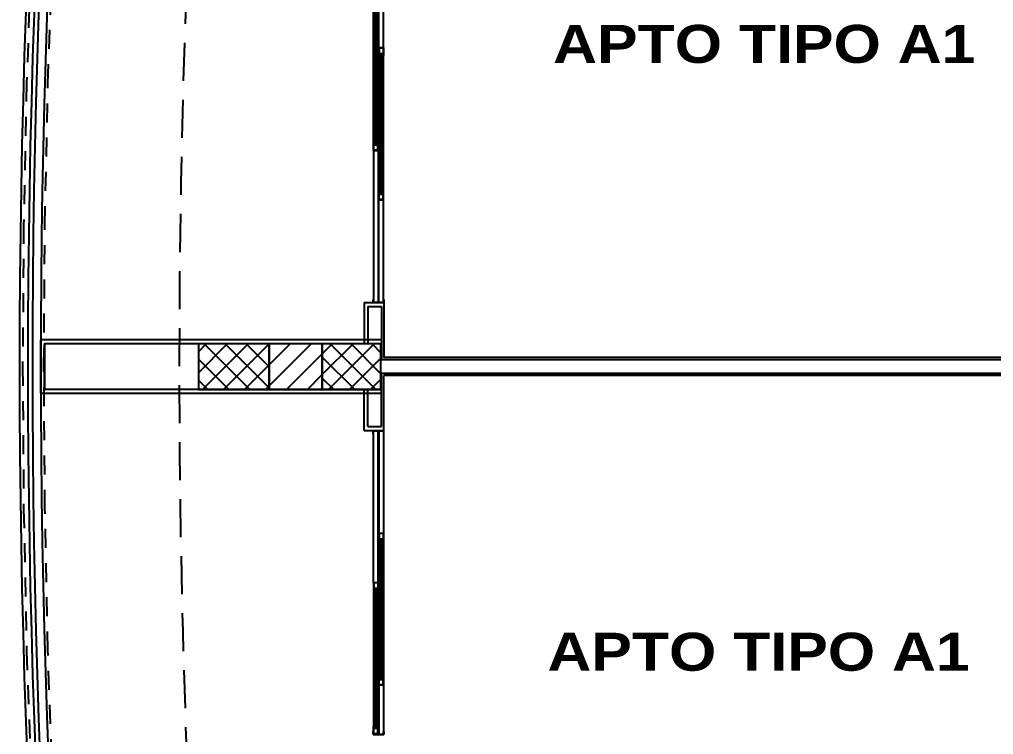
# Model space of a CAD drawing. Header units: millimetres. Extents: x 188.6 to 263.2, y 40.1 to 120.1.
# Drawn here: x 188.92 to 195.32, y 107.37 to 112.07 of the extents above; entities that cross this region are included whole.
import ezdxf

# ---------------------------------------------------------------- set-up
doc = ezdxf.new("R2010")
doc.units = ezdxf.units.MM
doc.linetypes.add('HIDDEN', pattern=[0.375, 0.25, -0.125])
doc.linetypes.add('HIDDEN2', pattern=[0.1875, 0.125, -0.0625])
for name, color, linetype in [('ARQ', 8, 'Continuous'), ('ESTR-PILARES', 11, 'Continuous'), ('ESTR-VIGAS', 11, 'HIDDEN2'), ('ESTRUTURA', 7, 'Continuous'), ('INC-TEXTO', 7, 'Continuous')]:
    doc.layers.add(name, color=color, linetype=linetype)
doc.styles.add('MC-ROMANS', font='romans')

# ---------------------------------------------------------------- blocks, each defined once
blk = doc.blocks.new('XREF-TIPO$0$A$C491F7D64-flat-1')
for p, q in [((-0.057, 0.03), (-0.005, 0.03)), ((-0.057, 0.03), (-0.057, 0)), ((-0.055, 0.028), (-0.019, 0.028)), ((-0.055, 0.002), (-0.055, 0.028)), ((-0.055, 0.002), (-0.007, 0.002)), ((-0.019, 0.028), (-0.019, 0.008)), ((-0.007, 0.008), (-0.019, 0.008)), ((-0.017, 0.03), (-0.017, 0.02)), ((-0.005, 0.02), (-0.017, 0.02)), ((-0.017, 0.02), (-0.017, 0.01)), ((-0.005, 0.01), (-0.017, 0.01)), ((-0.005, 0.0195), (-0.0165, 0.0195)), ((0, 0.0185), (-0.0165, 0.0185)), ((0, 0.0115), (-0.0165, 0.0115)), ((-0.005, 0.0105), (-0.0165, 0.0105)), ((-0.015, 0.028), (-0.015, 0.022)), ((-0.015, 0.028), (-0.007, 0.028)), ((-0.007, 0.022), (-0.015, 0.022)), ((-0.007, 0.028), (-0.007, 0.022)), ((-0.007, 0.008), (-0.007, 0.002)), ((-0.005, 0.03), (-0.005, 0.02)), ((-0.005, 0.01), (-0.005, 0)), ((-0.0045, 0.02), (-0.0045, 0.025)), ((-0.0045, 0.01), (-0.0045, 0.005)), ((0, 0.02), (0, 0.0185)), ((0, 0.01), (0, 0.0115)), ((-0.057, 0), (-0.005, 0)), ((-0.055, 0), (-0.055, 0))]:
    blk.add_line(p, q)
for centre, radius, start, end in [((-0.0165, 0.019), 0.0005, 90, 270), ((-0.0165, 0.011), 0.0005, 90, 270), ((-0.005, 0.02), 0.0005, 270, 0), ((-0.005, 0.01), 0.0005, 0, 90), ((-0.005, 0.02), 0.005, 0, 84.26083), ((-0.005, 0.01), 0.005, 275.73917, 0)]:
    blk.add_arc(centre, radius, start, end)
blk = doc.blocks.new('XREF-TIPO$0$A$C70231090-flat-1')
for p, q in [((-0.055, 0.02), (-0.055, 0.0185)), ((-0.055, 0.0185), (-0.0385, 0.0185)), ((-0.055, 0.0115), (-0.0385, 0.0115)), ((-0.055, 0.01), (-0.055, 0.0115)), ((-0.0505, 0.02), (-0.0505, 0.025)), ((-0.0505, 0.01), (-0.0505, 0.005)), ((0, 0.03), (-0.05, 0.03)), ((-0.05, 0.03), (-0.05, 0.02)), ((-0.05, 0.02), (-0.038, 0.02)), ((-0.05, 0.0195), (-0.0385, 0.0195)), ((-0.05, 0.0105), (-0.0385, 0.0105)), ((-0.05, 0.01), (-0.05, 0)), ((-0.05, 0.01), (-0.038, 0.01)), ((-0.04, 0.028), (-0.048, 0.028)), ((-0.048, 0.028), (-0.048, 0.022)), ((-0.048, 0.022), (-0.04, 0.022)), ((-0.048, 0.008), (-0.036, 0.008)), ((-0.048, 0.008), (-0.048, 0.002)), ((-0.002, 0.002), (-0.048, 0.002)), ((-0.04, 0.028), (-0.04, 0.022)), ((-0.038, 0.03), (-0.038, 0.02)), ((-0.038, 0.02), (-0.038, 0.01)), ((-0.002, 0.028), (-0.036, 0.028)), ((-0.036, 0.028), (-0.036, 0.008)), ((-0.002, 0.019), (-0.002, 0.028)), ((-0.002, 0.002), (-0.002, 0.019)), ((-0.002, 0.019), (-0.002, 0.019)), ((0, 0.017), (0, 0.03)), ((0, 0.002), (0, 0.017)), ((0, 0.017), (0, 0.017)), ((0, 0), (0, 0.002)), ((0, 0.002), (0, 0.002)), ((0, 0), (-0.05, 0))]:
    blk.add_line(p, q)
for centre, radius, start, end in [((-0.05, 0.02), 0.005, 95.73917, 180), ((-0.05, 0.01), 0.005, 180, 264.26083), ((-0.05, 0.02), 0.0005, 180, 270), ((-0.05, 0.01), 0.0005, 90, 180), ((-0.0385, 0.019), 0.0005, 270, 90), ((-0.0385, 0.011), 0.0005, 270, 90)]:
    blk.add_arc(centre, radius, start, end)
blk = doc.blocks.new('XREF-TIPO$0$A$C491F7D64-flat-2')
for p, q in [((-0.057, 0.03), (-0.005, 0.03)), ((-0.057, 0.03), (-0.057, 0)), ((-0.055, 0.028), (-0.019, 0.028)), ((-0.055, 0.002), (-0.055, 0.028)), ((-0.055, 0.002), (-0.007, 0.002)), ((-0.019, 0.028), (-0.019, 0.008)), ((-0.007, 0.008), (-0.019, 0.008)), ((-0.017, 0.03), (-0.017, 0.02)), ((-0.005, 0.02), (-0.017, 0.02)), ((-0.017, 0.02), (-0.017, 0.01)), ((-0.005, 0.01), (-0.017, 0.01)), ((-0.005, 0.0195), (-0.0165, 0.0195)), ((0, 0.0185), (-0.0165, 0.0185)), ((0, 0.0115), (-0.0165, 0.0115)), ((-0.005, 0.0105), (-0.0165, 0.0105)), ((-0.015, 0.028), (-0.015, 0.022)), ((-0.015, 0.028), (-0.007, 0.028)), ((-0.007, 0.022), (-0.015, 0.022)), ((-0.007, 0.028), (-0.007, 0.022)), ((-0.007, 0.008), (-0.007, 0.002)), ((-0.005, 0.03), (-0.005, 0.02)), ((-0.005, 0.01), (-0.005, 0)), ((-0.0045, 0.02), (-0.0045, 0.025)), ((-0.0045, 0.01), (-0.0045, 0.005)), ((0, 0.02), (0, 0.0185)), ((0, 0.01), (0, 0.0115)), ((-0.057, 0), (-0.005, 0)), ((-0.055, 0), (-0.055, 0))]:
    blk.add_line(p, q)
for centre, radius, start, end in [((-0.0165, 0.019), 0.0005, 90, 270), ((-0.0165, 0.011), 0.0005, 90, 270), ((-0.005, 0.02), 0.0005, 270, 0), ((-0.005, 0.01), 0.0005, 0, 90), ((-0.005, 0.02), 0.005, 0, 84.26083), ((-0.005, 0.01), 0.005, 275.73917, 0)]:
    blk.add_arc(centre, radius, start, end)
blk = doc.blocks.new('XREF-TIPO$0$A$C491F7D64-flat-3')
for p, q in [((0, 0.02), (0, 0.0185)), ((0, 0.0185), (0.0165, 0.0185)), ((0, 0.01), (0, 0.0115)), ((0, 0.0115), (0.0165, 0.0115)), ((0.0045, 0.02), (0.0045, 0.025)), ((0.0045, 0.01), (0.0045, 0.005)), ((0.057, 0.03), (0.005, 0.03)), ((0.005, 0.03), (0.005, 0.02)), ((0.005, 0.02), (0.017, 0.02)), ((0.005, 0.0195), (0.0165, 0.0195)), ((0.005, 0.0105), (0.0165, 0.0105)), ((0.005, 0.01), (0.017, 0.01)), ((0.005, 0.01), (0.005, 0)), ((0.007, 0.028), (0.007, 0.022)), ((0.015, 0.028), (0.007, 0.028)), ((0.007, 0.022), (0.015, 0.022)), ((0.007, 0.008), (0.007, 0.002)), ((0.007, 0.008), (0.019, 0.008)), ((0.055, 0.002), (0.007, 0.002)), ((0.015, 0.028), (0.015, 0.022)), ((0.017, 0.03), (0.017, 0.02)), ((0.017, 0.02), (0.017, 0.01)), ((0.019, 0.028), (0.019, 0.008)), ((0.055, 0.028), (0.019, 0.028)), ((0.055, 0.002), (0.055, 0.028)), ((0.057, 0.03), (0.057, 0)), ((0.057, 0), (0.005, 0)), ((0.055, 0), (0.055, 0))]:
    blk.add_line(p, q)
for centre, radius, start, end in [((0.005, 0.02), 0.005, 95.73917, 180), ((0.005, 0.01), 0.005, 180, 264.26083), ((0.005, 0.02), 0.0005, 180, 270), ((0.005, 0.01), 0.0005, 90, 180), ((0.0165, 0.019), 0.0005, 270, 90), ((0.0165, 0.011), 0.0005, 270, 90)]:
    blk.add_arc(centre, radius, start, end)
blk = doc.blocks.new('XREF-TIPO$0$A$C752324B1')
at = {"color": 0}
for p, q in [((0.02, 0.071), (0, 0.071)), ((0, 0.071), (0, 0)), ((0.002, 0.069), (0.002, 0.002)), ((0.002, 0.069), (0.02, 0.069)), ((1, 0.068), (0.002, 0.068)), ((0.02, 0.071), (0.02, 0.069)), ((1.002, 0.068), (1.9498, 0.068)), ((1.98, 0.071), (1.98, 0.069)), ((1.98, 0.071), (2, 0.071)), ((1.998, 0.069), (1.98, 0.069)), ((1.998, 0.069), (1.998, 0.002)), ((2, 0.071), (2, 0)), ((1, 0.038), (0.002, 0.038)), ((0.002, 0.033), (1.998, 0.033)), ((0.002, 0.003), (1.998, 0.003)), ((0.002, 0.002), (0.02, 0.002)), ((0.02, 0), (0.02, 0.002)), ((0.7152, 0.021), (1.6372, 0.021)), ((0.7152, 0.015), (1.6372, 0.015)), ((0.7272, 0.033), (1.6252, 0.033)), ((0.7272, 0.003), (1.6252, 0.003)), ((1, 0.038), (1.9498, 0.038)), ((1.04, 0.056), (1.9568, 0.056)), ((1.04, 0.05), (1.9568, 0.05)), ((1.98, 0), (1.98, 0.002)), ((1.9978, 0.002), (1.98, 0.002)), ((0.02, 0), (0, 0)), ((1.98, 0), (1.9998, 0))]:
    blk.add_line(p, q, dxfattribs=at)
for name, p in [('XREF-TIPO$0$A$C491F7D64-flat-1', (1.057, 0.038)), ('XREF-TIPO$0$A$C491F7D64-flat-3', (1.9398, 0.038)), ('XREF-TIPO$0$A$C491F7D64-flat-2', (0.7322, 0.003)), ('XREF-TIPO$0$A$C70231090-flat-1', (1.6752, 0.003))]:
    blk.add_blockref(name, p, dxfattribs=at)
blk = doc.blocks.new('A$C1BFF5DEF')
at = {"layer": 'ARQ', "color": 8}
for p, q in [((-7.7047, 1.1551), (-7.7047, 0.8848)), ((-7.7047, 1.1551), (-7.5747, 1.1551)), ((-7.5747, 1.1551), (-7.5747, 0.7951)), ((-7.6797, 1.1301), (-7.6797, 0.8848)), ((-7.6797, 1.1301), (-7.5897, 1.1301)), ((-7.5897, 1.1301), (-7.5897, 0.7801)), ((-9.8294, 0.56), (-9.8296, 0.91)), ((-9.8046, 0.585), (-9.8046, 0.885)), ((-1.6047, 0.78), (-7.5897, 0.78)), ((-1.6197, 0.795), (-7.5747, 0.795)), ((-7.5897, 0.3401), (-7.5897, 0.6901)), ((-1.6047, 0.69), (-7.5897, 0.69)), ((-7.5747, 0.3151), (-7.5747, 0.6751)), ((-1.6197, 0.675), (-7.5747, 0.675)), ((-7.7047, 0.3151), (-7.7047, 0.5849)), ((-7.6797, 0.3401), (-7.6797, 0.5849)), ((-7.6797, 0.3401), (-7.5897, 0.3401)), ((-7.7047, 0.3151), (-7.5747, 0.3151))]:
    blk.add_line(p, q, dxfattribs=at)
for points in [[(-7.5894, 0.9102), (-9.8293, 0.9102), (-9.8296, 0.56), (-7.5895, 0.56)], [(-7.5894, 0.8852), (-9.8043, 0.8852), (-9.8046, 0.585), (-7.5895, 0.585)]]:
    blk.add_lwpolyline(points, dxfattribs=at)
for radius, start, end in [(66.1415, 171.899467, 188.100485), (66.0865, 171.940842, 188.059109), (66.0565, 171.963438, 188.036513), (66.0015, 172.004914, 187.995038)]:
    blk.add_arc((56.1719, 0.735), radius, start, end, dxfattribs=at)
at = {"layer": 'ARQ', "color": 8, "linetype": 'HIDDEN'}
blk.add_arc((57.5696, 0.7303), 66.4892, 175.900109, 184.040816, dxfattribs=at)
at = {"layer": 'ARQ', "color": 8, "rotation": 90}
blk.add_blockref('XREF-TIPO$0$A$C752324B1', (-7.5747, 1.1551), dxfattribs=at)
at = {"layer": 'ARQ', "color": 8, "xscale": -1, "rotation": 90}
blk.add_blockref('XREF-TIPO$0$A$C752324B1', (-7.5747, 0.3151), dxfattribs=at)
blk = doc.blocks.new('COBERTURA_29-09-2016')
at = {"layer": 'ESTR-PILARES', "linetype": 'Continuous'}
for p, q in [((-16.585, 2.1204), (-16.3954, 2.31)), ((-16.585, 2.2583), (-16.5333, 2.31)), ((-16.5575, 2.01), (-16.2575, 2.31)), ((-16.5466, 2.31), (-16.2466, 2.01)), ((-16.4196, 2.01), (-16.12, 2.31)), ((-16.4087, 2.31), (-16.12, 2.0213)), ((-16.2708, 2.31), (-16.12, 2.1592)), ((-16.1329, 2.31), (-16.12, 2.2971)), ((-16.12, 2.0339), (-15.8439, 2.31)), ((-16.12, 2.1717), (-15.9817, 2.31)), ((-15.77, 2.1081), (-15.5681, 2.31)), ((-15.77, 2.246), (-15.706, 2.31)), ((-15.7302, 2.01), (-15.4302, 2.31)), ((-15.7193, 2.31), (-15.4193, 2.01)), ((-15.5814, 2.31), (-15.385, 2.1136)), ((-15.4435, 2.31), (-15.385, 2.2515)), ((-16.006, 2.01), (-15.77, 2.246)), ((-16.585, 2.2105), (-16.3845, 2.01)), ((-15.77, 2.2228), (-15.5572, 2.01)), ((-15.5923, 2.01), (-15.385, 2.2173)), ((-16.3525, 2.16), (-16.3525, 2.16)), ((-16.2817, 2.01), (-16.12, 2.1717)), ((-15.985, 2.16), (-15.985, 2.16)), ((-15.985, 2.16), (-15.985, 2.16)), ((-15.945, 2.16), (-15.945, 2.16)), ((-15.5775, 2.16), (-15.5775, 2.16)), ((-16.585, 2.0726), (-16.5224, 2.01)), ((-15.8681, 2.01), (-15.77, 2.1081)), ((-15.77, 2.0849), (-15.6951, 2.01)), ((-15.4544, 2.01), (-15.385, 2.0794)), ((-16.1439, 2.01), (-16.12, 2.0339))]:
    blk.add_line(p, q, dxfattribs=at)
for points in [[(-16.12, 2.31), (-16.585, 2.31), (-16.585, 2.01), (-16.12, 2.01), (-16.12, 2.31)], [(-16.12, 2.01), (-15.77, 2.01), (-15.77, 2.31), (-16.12, 2.31), (-16.12, 2.01)], [(-15.385, 2.31), (-15.77, 2.31), (-15.77, 2.01), (-15.385, 2.01), (-15.385, 2.31)]]:
    blk.add_lwpolyline(points, dxfattribs=at)
at = {"layer": 'ESTR-VIGAS'}
for points in [[(-17.6806, 4.9628), (-17.7136, 4.0296)], [(-17.5737, 4.0247), (-17.5407, 4.9579)], [(-17.7136, 4.0286), (-17.7334, 3.0951)], [(-17.7136, 4.0296), (-17.7136, 4.0286)], [(-17.5935, 3.0921), (-17.5737, 4.0257)], [(-17.5737, 4.0247), (-17.5737, 4.0257)], [(-17.7334, 3.0941), (-17.74, 2.1604)], [(-17.7334, 3.0951), (-17.7334, 3.0941)], [(-17.6, 2.1594), (-17.5934, 3.0931)], [(-17.5935, 3.0921), (-17.5934, 3.0931)], [(-17.74, 2.1604), (-17.74, 2.1594)], [(-17.74, 2.1594), (-17.7334, 1.2256)], [(-17.5934, 1.2266), (-17.6, 2.1604)], [(-17.6, 2.1594), (-17.6, 2.1604)], [(-17.7334, 1.2256), (-17.7334, 1.2246)], [(-17.7334, 1.2246), (-17.7136, 0.2911)], [(-17.5737, 0.2941), (-17.5935, 1.2276)], [(-17.5934, 1.2266), (-17.5935, 1.2276)], [(-17.7136, 0.2911), (-17.7136, 0.2901)], [(-17.7136, 0.2901), (-17.6806, -0.6431)], [(-17.5407, -0.6381), (-17.5737, 0.295)], [(-17.5737, 0.2941), (-17.5737, 0.295)]]:
    blk.add_lwpolyline(points, dxfattribs=at)

msp = doc.modelspace()

# ---------------------------------------------------------------- block references
at = {"layer": 'ARQ'}
msp.add_blockref('A$C1BFF5DEF', (198.8891, 109.0543), dxfattribs=at)

# ---------------------------------------------------------------- next in the draw order: block references
at = {"layer": 'ESTRUTURA'}
msp.add_blockref('COBERTURA_29-09-2016', (206.6802, 107.6277), dxfattribs=at)

# ---------------------------------------------------------------- next in the draw order: texts
at = {"layer": 'INC-TEXTO', "char_height": 0.25, "attachment_point": 7, "style": 'MC-ROMANS'}
for insert in [(192.4273, 111.7822), (192.3897, 107.7852)]:
    msp.add_mtext('\\A1;{\\fArial Black|b0|i0|c0|p34;APTO TIPO A1}', dxfattribs=dict(at, insert=insert))

doc.saveas('drawing.dxf')
